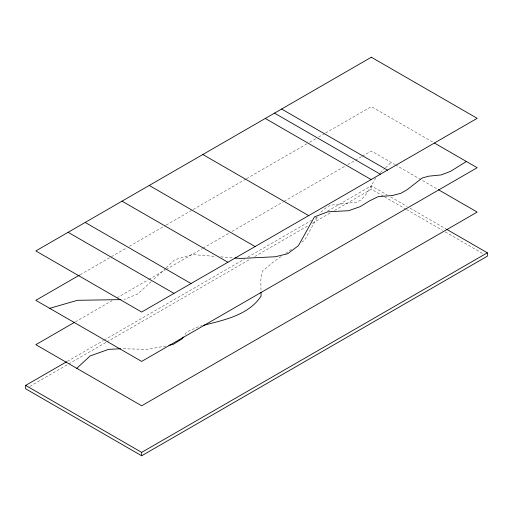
<?xml version="1.0" encoding="UTF-8"?>
<svg xmlns="http://www.w3.org/2000/svg" width="513" height="513" viewBox="0 0 513 513"><rect width="100%" height="100%" fill="white"/><g stroke="black" fill="none" stroke-linecap="round" stroke-linejoin="round"><path stroke-width="0.38" stroke-dasharray="2.56 1.92" d="M317.098 217.576L304.523 240.257L301.92 242.072M375.785 177.973L366.692 193.593L361.255 199.743L357.048 202.128L330.911 205.155L326.71 207.105L319.387 213.453M184.924 334.508L186.578 331.994L199.89 326.165L202.173 325.646M165.59 268.325L153.49 279.521M166.154 267.792L174.6 259.815L192.304 254.525L215.191 256.397M380.261 172.592L384.897 168.335M385.475 167.802L391.265 162.48M151.162 281.656L137.779 293.936L124.024 299.605M281.086 256.571L273.929 261.559L262.444 271.12L260.848 279.854L261.002 291.506M285.645 253.403L292.808 248.414M80.195 274.705L110.693 257.096M111.385 256.699L126.64 247.888M129.411 246.291L165.455 225.476M166.148 225.079L192.49 209.868M193.183 209.471L245.868 179.056M246.561 178.652L306.87 143.832M309.64 142.236L315.88 138.632M318.656 137.029L324.896 133.431M325.588 133.027L371.341 106.614L433.087 142.268M75.34 321.869L112.078 300.656M116.932 297.854L148.129 279.848M148.821 279.444L165.455 269.844M166.148 269.44L202.199 248.632M202.891 248.228L229.234 233.024M232.004 231.421L283.304 201.801M283.997 201.404L344.999 166.186M347.769 164.583L354.701 160.582M355.394 160.184L361.633 156.58M362.325 156.176L371.341 150.976L394.728 164.481M67.299 361.364L103.395 340.523M104.088 340.119L244.31 259.168M247.779 257.16L311.641 220.289M315.11 218.288L317.887 216.685M327.608 211.074L371.341 185.828L387.219 194.998M29.818 386.392L67.992 364.345M68.691 363.948L106.172 342.306M106.864 341.902L250.556 258.943M254.724 256.538L307.479 226.079M312.334 223.277L330.385 212.857M334.547 210.452L371.341 189.214L383.769 196.389M165.911 346.057L146.981 349.295L122.203 348.782M220.718 256.846L232.556 257.815M395.42 164.878L437.685 189.278M390.675 196.986L407.245 206.559M410.009 208.15L445.919 228.881M384.461 196.787L405.866 209.144M406.559 209.548L442.462 230.279M445.226 231.87L483.208 253.8M371.341 185.828L371.341 189.214"/><path stroke-width="0.77" d="M183.269 337.022L182.032 338.901L173.291 344.3L168.86 345.358M76.783 368.328L90.185 355.894L108.589 349.366L120.6 348.75M466.394 161.492L450.529 171.374L441.135 174.927L428.541 176.203L422.064 178.069L407.38 189.534L400.877 193.292L392.451 195.53L378.209 196.626L369.424 200.942L360.306 206.579L348.603 210.708L327.82 211.798L314.469 216.871L298.431 245.663L287.69 253.743L275.327 256.75L240.45 258.456L234.922 258.007M79.502 275.103L35.827 300.317L141.659 361.421L477.173 167.719L434.479 143.069M74.648 322.267L35.827 344.685L141.659 405.783L477.173 212.081L438.378 189.682M446.605 229.279L487.35 252.806L487.35 256.192L141.659 455.775L25.65 388.796L25.65 385.404L66.607 361.761M25.65 385.404L141.659 452.383L487.35 252.806M49.69 308.326L77.489 300.297L120.953 299.618M203.693 325.3C224.354 319.875 248.459 315.194 261.066 296.168L261.014 292.282M281.618 109.032L387.45 170.13M274.506 113.136L380.338 174.234M265.285 118.458L371.117 179.563M202.834 154.516L308.666 215.614M149.251 185.45L255.083 246.554M122.056 201.154L227.887 262.252M85.184 222.437L191.022 283.542M68.12 232.286L173.952 293.391M141.659 452.383L141.659 455.775M371.341 57.225L35.827 250.934L141.659 312.039L477.173 118.33L371.341 57.225"/></g></svg>
